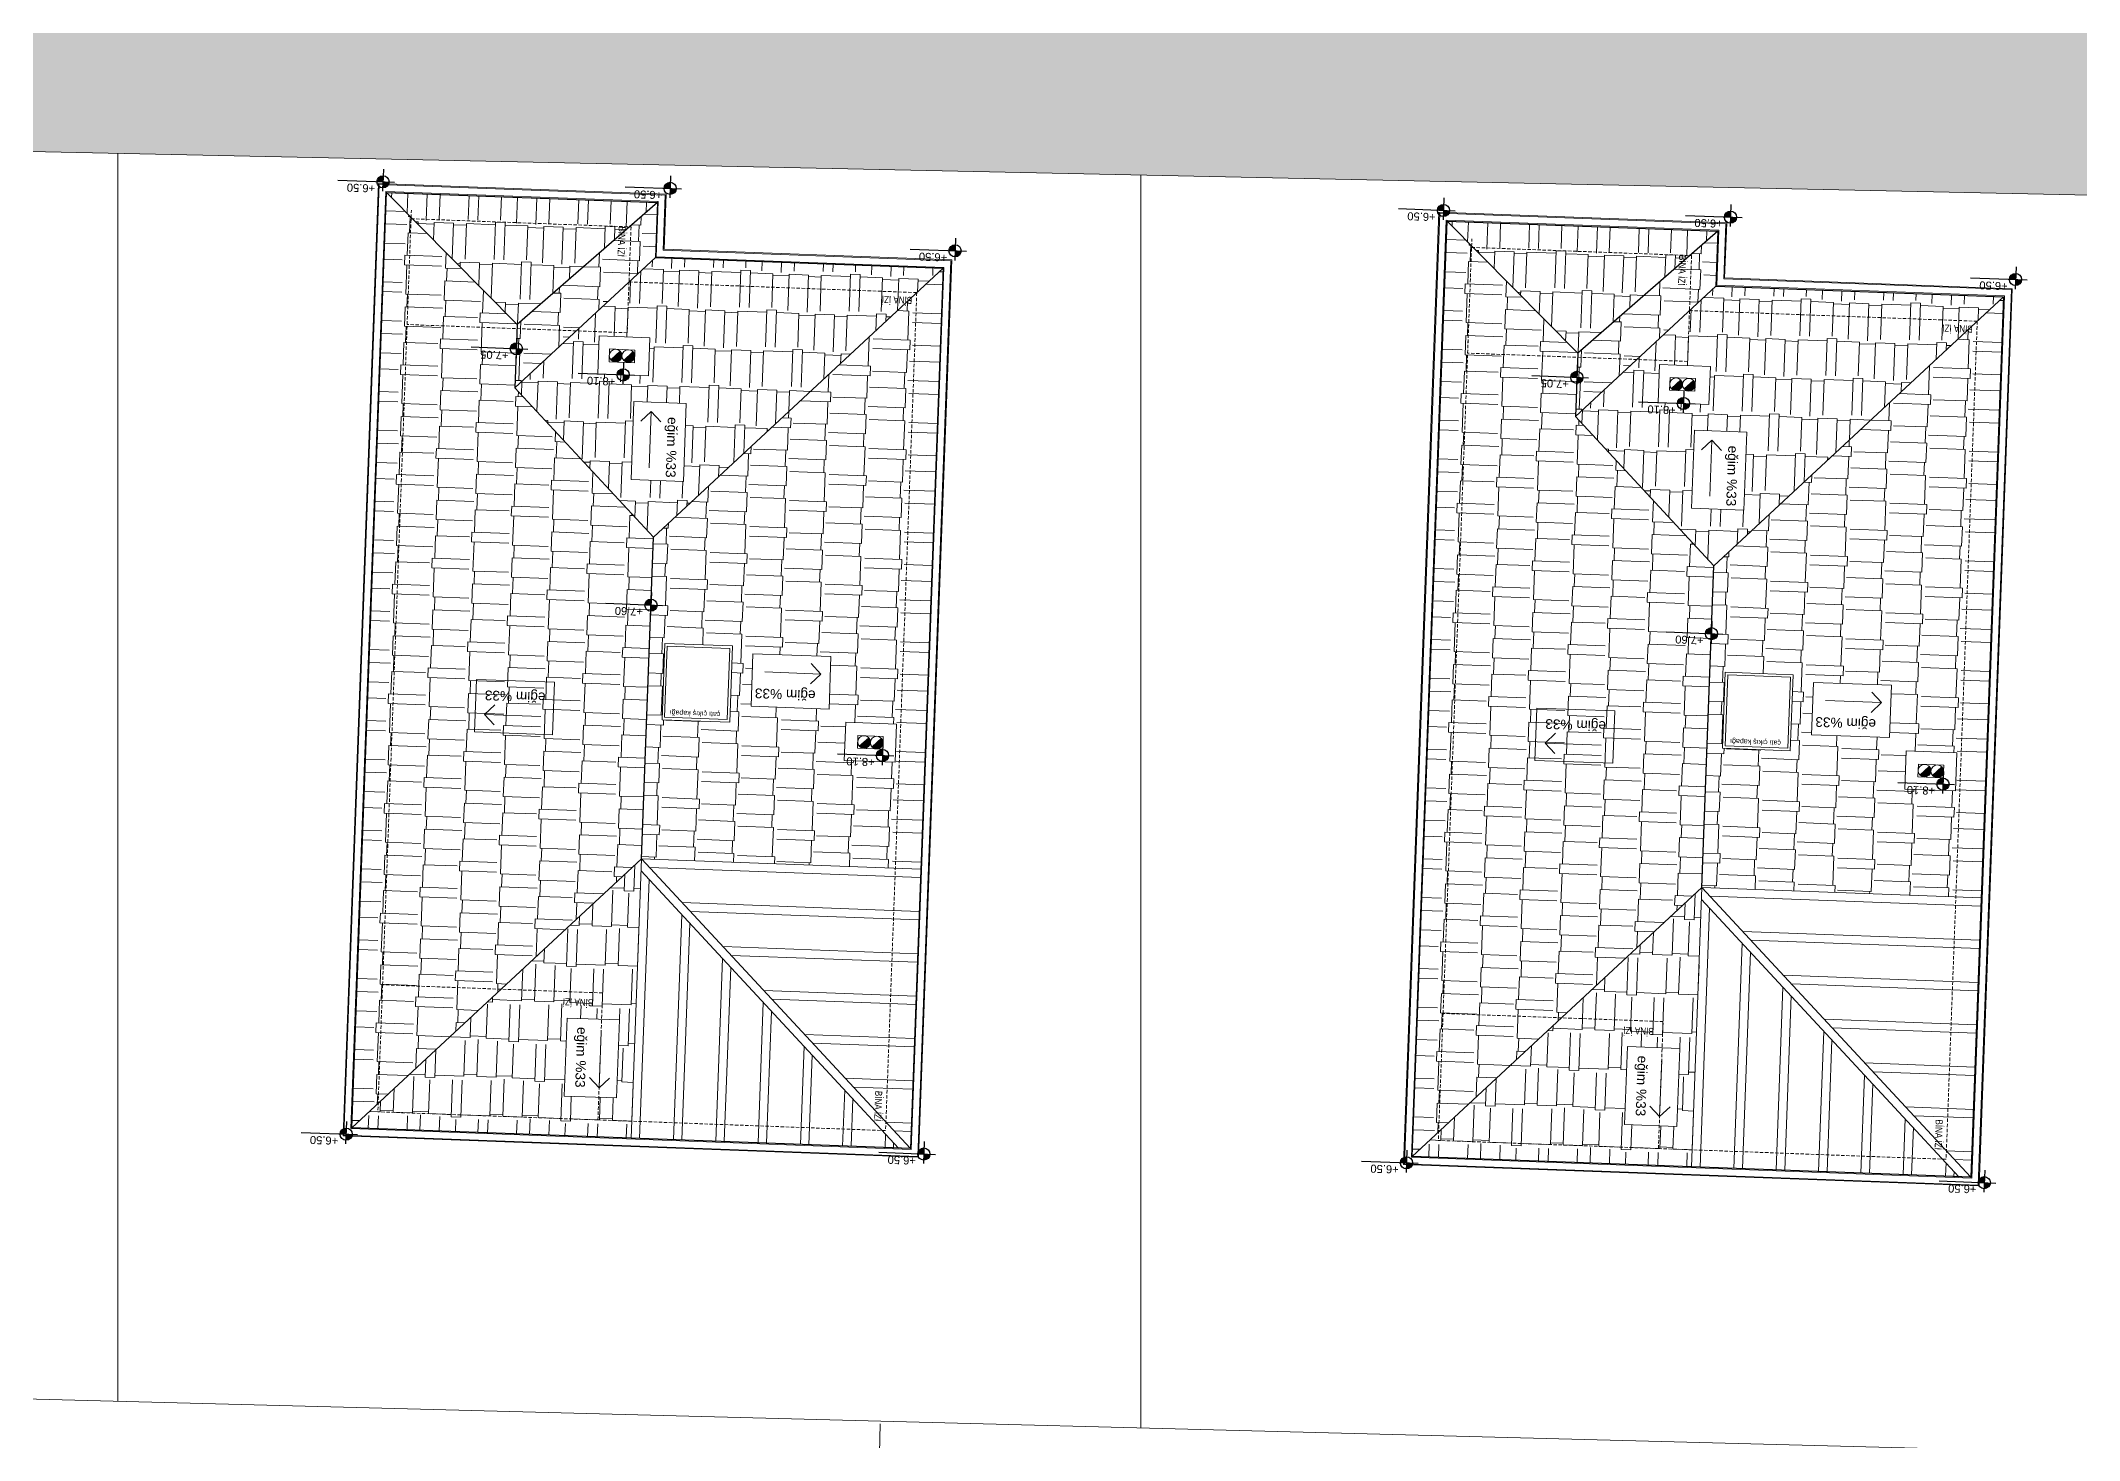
# Model space of a CAD drawing. Header units: centimetres. Extents: x 63871 to 181827, y -95930 to 42199.
# Drawn here: x 168486 to 170893, y -27656 to -26004 of the extents above; entities that cross this region are included whole.
import ezdxf
from ezdxf.enums import TextEntityAlignment as Align

# ---------------------------------------------------------------- set-up
doc = ezdxf.new("R2010")
doc.units = ezdxf.units.CM
doc.linetypes.add('11-021_500-SatisOfisi_220512$0${ Diamond }', pattern=[12, 4, -2, 2, 2, -2])
for name, color, linetype, lineweight in [('A-AREA-IDEN', 7, 'Continuous', 9), ('ARA SINIRLAR', 225, 'Continuous', 15), ('ARM_Pen_No__252', 8, 'Continuous', 18), ('Baca', 82, 'Continuous', 9), ('İz DÜŞÜMÜ', 7, '11-021_500-SatisOfisi_220512$0${ Diamond }', 18), ('OLUK', 222, 'Continuous', 15), ('TARAMA', 251, 'Continuous', 5), ('Çatı', 144, 'Continuous', 30)]:
    doc.layers.add(name, color=color, linetype=linetype, lineweight=lineweight)
doc.layers.add('KOT', color=171, linetype='Continuous')
doc.styles.add('Arial', font='Arial.ttf', dxfattribs={"height": 250})
doc.styles.add('Arial_1', font='Arial.ttf', dxfattribs={"height": 300})
doc.styles.add('MtXpl_Arial_Narrow_1', font='')
doc.styles.get('MtXpl_Arial_Narrow_1').set_extended_font_data('Arial Narrow')
pattern_1 = [(177.87319, (366918.786, 1750.26), (-98.784803, -42.082955), [22.86, -19.05, 26.67, -11.43, 34.29, -15.24]), (177.87319, (366895.87, 1749.207), (-98.784803, -42.082955), [19.05, -72.39, 15.24, -22.86]), (177.87319, (366850.36, 1755.663), (-98.784803, -42.082955), [11.43, -118.11]), (267.87319, (366918.786, 1750.262), (30.6659616, -46.8903553), [43.815, -139.065]), (267.87319, (366895.942, 1751.11), (30.6659616, -46.8903553), [42.8625, -140.0175]), (267.87319, (366876.905, 1751.817), (30.6659616, -46.8903553), [40.005, -142.875]), (267.87319, (366850.36, 1755.663), (30.6659616, -46.8903553), [43.815, -139.065]), (267.87319, (366838.937, 1756.087), (30.6659616, -46.8903553), [43.815, -139.065]), (267.87319, (366804.565, 1754.504), (30.6659616, -46.8903553), [41.91, -140.97])]
pattern_2 = [(87.87319, (366918.786, 1750.26), (-42.082955, 98.784803), [22.86, -19.05, 26.67, -11.43, 34.29, -15.24]), (87.87319, (366917.73, 1773.177), (-42.082955, 98.784803), [19.05, -72.39, 15.24, -22.86]), (87.87319, (366924.187, 1818.69), (-42.082955, 98.784803), [11.43, -118.11]), (177.87319, (366918.786, 1750.262), (-46.8903553, -30.6659616), [43.815, -139.065]), (177.87319, (366919.635, 1773.106), (-46.8903553, -30.6659616), [42.8625, -140.0175]), (177.87319, (366920.34, 1792.143), (-46.8903553, -30.6659616), [40.005, -142.875]), (177.87319, (366924.187, 1818.69), (-46.8903553, -30.6659616), [43.815, -139.065]), (177.87319, (366924.61, 1830.11), (-46.8903553, -30.6659616), [43.815, -139.065]), (177.87319, (366923.028, 1864.483), (-46.8903553, -30.6659616), [41.91, -140.97])]
pattern_3 = [(177.87319, (368171.09, 1716.44), (-98.784803, -42.082955), [22.86, -19.05, 26.67, -11.43, 34.29, -15.24]), (177.87319, (368148.176, 1715.384), (-98.784803, -42.082955), [19.05, -72.39, 15.24, -22.86]), (177.87319, (368102.664, 1721.84), (-98.784803, -42.082955), [11.43, -118.11]), (267.87319, (368171.09, 1716.44), (30.6659616, -46.8903553), [43.815, -139.065]), (267.87319, (368148.247, 1717.288), (30.6659616, -46.8903553), [42.8625, -140.0175]), (267.87319, (368129.21, 1717.995), (30.6659616, -46.8903553), [40.005, -142.875]), (267.87319, (368102.664, 1721.84), (30.6659616, -46.8903553), [43.815, -139.065]), (267.87319, (368091.242, 1722.264), (30.6659616, -46.8903553), [43.815, -139.065]), (267.87319, (368056.87, 1720.68), (30.6659616, -46.8903553), [41.91, -140.97])]
pattern_4 = [(87.87319, (368171.09, 1716.44), (-42.082955, 98.784803), [22.86, -19.05, 26.67, -11.43, 34.29, -15.24]), (87.87319, (368170.036, 1739.355), (-42.082955, 98.784803), [19.05, -72.39, 15.24, -22.86]), (87.87319, (368176.49, 1784.866), (-42.082955, 98.784803), [11.43, -118.11]), (177.87319, (368171.09, 1716.44), (-46.8903553, -30.6659616), [43.815, -139.065]), (177.87319, (368171.94, 1739.284), (-46.8903553, -30.6659616), [42.8625, -140.0175]), (177.87319, (368172.646, 1758.32), (-46.8903553, -30.6659616), [40.005, -142.875]), (177.87319, (368176.492, 1784.866), (-46.8903553, -30.6659616), [43.815, -139.065]), (177.87319, (368176.916, 1796.29), (-46.8903553, -30.6659616), [43.815, -139.065]), (177.87319, (368175.333, 1830.66), (-46.8903553, -30.6659616), [41.91, -140.97])]

# ---------------------------------------------------------------- blocks, each defined once
blk = doc.blocks.new('afadfa')
at = {"layer": 'Baca'}
h = blk.add_hatch(color=0, dxfattribs=at)
h.dxf.hatch_style = 1
h.paths.add_polyline_path([(525548.6, 4261233.8, 0.670516), (525535.8, 4261228.6, 0.199315), (525538, 4261223.2)])
h = blk.add_hatch(color=0, dxfattribs=at)
h.dxf.hatch_style = 1
h.paths.add_polyline_path([(525563.7, 4261233.8, 0.675614), (525550.8, 4261228.6, 0.202965), (525553, 4261223.2)])
for p, q in [((525538, 4261223.2), (525548.6, 4261233.8)), ((525553, 4261223.2), (525563.7, 4261233.8))]:
    blk.add_line(p, q, dxfattribs=at)
blk.add_lwpolyline([(525535.8, 4261236.1), (525565.8, 4261236), (525565.8, 4261221), (525535.8, 4261221.1)], close=True, dxfattribs=at)
for centre in [(525543.3, 4261228.6), (525558.3, 4261228.6)]:
    blk.add_circle(centre, 7.5, dxfattribs=at)

msp = doc.modelspace()

# ---------------------------------------------------------------- hatches: boundary and pattern name
at = {"layer": 'ARM_Pen_No__252'}
h = msp.add_hatch(dxfattribs=at)
h.set_pattern_fill('AR-HBONE', color=256, scale=0.51)
h.set_pattern_definition([(45, (0, -50000), (0, 73.27889), [155.448, -51.816]), (135, (36.64, -49963.36), (7e-15, 73.27889), [155.448, -51.816])])
h.paths.add_polyline_path([(175831.7, -22792.7), (175698, -25837), (170756.8, -25732.5), (171754.5, -22792.7)], flags=16)
h.paths.add_polyline_path([(172826.5, -19554.1), (175594.7, -11397.4), (175086.1, -11173.9), (170154.1, -25719.7), (167433.7, -25662.2), (167268.2, -26108.9), (178575.2, -26347.5), (178595, -25898.2), (176249, -25848.6), (176859.4, -11953.3), (176318.3, -11715.5), (176016.1, -19117.2), (175993.1, -19117.2), (175975.4, -19521.1)])
h.paths.add_polyline_path([(175975.4, -19521.1), (172826.5, -19554.1), (171829.1, -22492.9), (175844.9, -22492.9)])

# ---------------------------------------------------------------- linework, layer by layer
at = {"layer": 'ARA SINIRLAR', "color": 5}
for p, q in [((178575.2, -26347.9), (167268.2, -26108.9)), ((168576.6, -26136.5), (168576.6, -27609.8)), ((169784.6, -26162.1), (169784.6, -27641.1)), ((166730, -27561.8), (178508.4, -27867.6)), ((169476.8, -27636.4), (169446.3, -29077.5))]:
    msp.add_line(p, q, dxfattribs=at)

# ---------------------------------------------------------------- next in the draw order: wipeouts: each hides what was drawn before it
for points in [[(169561.6, -26262.3), (169522.3, -27321.6), (168842.8, -27296.4), (168884.5, -26172.1), (169224.3, -26184.8), (169221.9, -26249.7)], [(170813.9, -26296.2), (170774.6, -27355.4), (170095.1, -27330.2), (170136.8, -26206), (170476.6, -26218.6), (170474.2, -26283.5)]]:
    msp.add_wipeout(points).dxf.layer = 'OLUK'

# ---------------------------------------------------------------- next in the draw order: hatches: boundary and pattern name
at = {"layer": 'KOT'}
h = msp.add_hatch(color=256, dxfattribs=at)
h.dxf.hatch_style = 1
h.paths.add_polyline_path([(168882.7, -26169.7, 0.009987), (168882.7, -26170), (168889.8, -26170.3), (168890.1, -26162.8, 0.414214)])
h = msp.add_hatch(color=256, dxfattribs=at)
h.dxf.hatch_style = 1
h.paths.add_polyline_path([(168889.6, -26176.7, 0.402561), (168897, -26170.1), (168889.9, -26169.9)])
h = msp.add_hatch(color=256, dxfattribs=at)
h.dxf.hatch_style = 1
h.paths.add_polyline_path([(169221.7, -26177.6, 0.009987), (169221.7, -26177.9), (169228.9, -26178.1), (169229.2, -26170.7, 0.414214)])
h = msp.add_hatch(color=256, dxfattribs=at)
h.dxf.hatch_style = 1
h.paths.add_polyline_path([(169228.6, -26184.6, 0.402561), (169236, -26178), (169228.9, -26177.7)])
h = msp.add_hatch(color=256, dxfattribs=at)
h.dxf.hatch_style = 1
h.paths.add_polyline_path([(170135, -26203.5, 0.009987), (170135, -26203.8), (170142.2, -26204.1), (170142.4, -26196.6, 0.414214)])
h = msp.add_hatch(color=256, dxfattribs=at)
h.dxf.hatch_style = 1
h.paths.add_polyline_path([(170141.9, -26210.6, 0.402561), (170149.3, -26203.9), (170142.2, -26203.7)])
h = msp.add_hatch(color=256, dxfattribs=at)
h.dxf.hatch_style = 1
h.paths.add_polyline_path([(170474, -26211.4, 0.009987), (170474, -26211.7), (170481.2, -26212), (170481.5, -26204.5, 0.414214)])
h = msp.add_hatch(color=256, dxfattribs=at)
h.dxf.hatch_style = 1
h.paths.add_polyline_path([(170480.9, -26218.4, 0.402561), (170488.4, -26211.8), (170481.2, -26211.5)])
h = msp.add_hatch(color=256, dxfattribs=at)
h.dxf.hatch_style = 1
h.paths.add_polyline_path([(169558.3, -26251.3, 0.009987), (169558.3, -26251.5), (169565.4, -26251.8), (169565.7, -26244.4, 0.414214)])
h = msp.add_hatch(color=256, dxfattribs=at)
h.dxf.hatch_style = 1
h.paths.add_polyline_path([(169565.2, -26258.3, 0.402561), (169572.6, -26251.6), (169565.4, -26251.4)])
h = msp.add_hatch(color=256, dxfattribs=at)
h.dxf.hatch_style = 1
h.paths.add_polyline_path([(170810.6, -26285.1, 0.009987), (170810.6, -26285.4), (170817.7, -26285.6), (170818, -26278.2, 0.414214)])
h = msp.add_hatch(color=256, dxfattribs=at)
h.dxf.hatch_style = 1
h.paths.add_polyline_path([(170817.5, -26292.1, 0.402561), (170824.9, -26285.5), (170817.7, -26285.2)])
h = msp.add_hatch(color=256, dxfattribs=at)
h.dxf.hatch_style = 1
h.paths.add_polyline_path([(169040.2, -26366.8, 0.009987), (169040.2, -26367.1), (169047.4, -26367.3), (169047.6, -26359.9, 0.414214)])
h = msp.add_hatch(color=256, dxfattribs=at)
h.dxf.hatch_style = 1
h.paths.add_polyline_path([(169047.1, -26373.8, 0.402561), (169054.5, -26367.2), (169047.4, -26366.9)])
h = msp.add_hatch(color=256, dxfattribs=at)
h.dxf.hatch_style = 1
h.paths.add_polyline_path([(169166.2, -26397.7, 0.009987), (169166.2, -26398), (169173.4, -26398.3), (169173.7, -26390.8, 0.414214)])
h = msp.add_hatch(color=256, dxfattribs=at)
h.dxf.hatch_style = 1
h.paths.add_polyline_path([(169173.1, -26404.8, 0.402561), (169180.5, -26398.1), (169173.4, -26397.9)])
h = msp.add_hatch(color=256, dxfattribs=at)
h.dxf.hatch_style = 1
h.paths.add_polyline_path([(170292.5, -26400.6, 0.009987), (170292.5, -26400.9), (170299.7, -26401.2), (170300, -26393.7, 0.414214)])
h = msp.add_hatch(color=256, dxfattribs=at)
h.dxf.hatch_style = 1
h.paths.add_polyline_path([(170299.4, -26407.6, 0.402561), (170306.8, -26401), (170299.7, -26400.7)])
h = msp.add_hatch(color=256, dxfattribs=at)
h.dxf.hatch_style = 1
h.paths.add_polyline_path([(170418.5, -26431.6, 0.009987), (170418.5, -26431.9), (170425.7, -26432.1), (170426, -26424.7, 0.414214)])
h = msp.add_hatch(color=256, dxfattribs=at)
h.dxf.hatch_style = 1
h.paths.add_polyline_path([(170425.4, -26438.6, 0.402561), (170432.9, -26432), (170425.7, -26431.7)])
h = msp.add_hatch(color=256, dxfattribs=at)
h.dxf.hatch_style = 1
h.paths.add_polyline_path([(169199.1, -26669.4, 0.009987), (169199.1, -26669.7), (169206.2, -26670), (169206.5, -26662.5, 0.414214)])
h = msp.add_hatch(color=256, dxfattribs=at)
h.dxf.hatch_style = 1
h.paths.add_polyline_path([(169206, -26676.5, 0.402561), (169213.4, -26669.8), (169206.3, -26669.6)])
h = msp.add_hatch(color=256, dxfattribs=at)
h.dxf.hatch_style = 1
h.paths.add_polyline_path([(170451.4, -26703.3, 0.009987), (170451.4, -26703.6), (170458.6, -26703.8), (170458.8, -26696.4, 0.414214)])
h = msp.add_hatch(color=256, dxfattribs=at)
h.dxf.hatch_style = 1
h.paths.add_polyline_path([(170458.3, -26710.3, 0.402561), (170465.7, -26703.7), (170458.6, -26703.4)])
h = msp.add_hatch(color=256, dxfattribs=at)
h.dxf.hatch_style = 1
h.paths.add_polyline_path([(169472.5, -26847, 0.009987), (169472.5, -26847.3), (169479.7, -26847.6), (169480, -26840.1, 0.414214)])
h = msp.add_hatch(color=256, dxfattribs=at)
h.dxf.hatch_style = 1
h.paths.add_polyline_path([(169479.4, -26854, 0.402561), (169486.9, -26847.4), (169479.7, -26847.1)])
h = msp.add_hatch(color=256, dxfattribs=at)
h.dxf.hatch_style = 1
h.paths.add_polyline_path([(170724.8, -26880.8, 0.009987), (170724.8, -26881.1), (170732, -26881.4), (170732.3, -26873.9, 0.414214)])
h = msp.add_hatch(color=256, dxfattribs=at)
h.dxf.hatch_style = 1
h.paths.add_polyline_path([(170731.8, -26887.8, 0.402561), (170739.2, -26881.2), (170732, -26881)])
h = msp.add_hatch(color=256, dxfattribs=at)
h.dxf.hatch_style = 1
h.paths.add_polyline_path([(168839.1, -27294.1, 0.009987), (168839.1, -27294.3), (168846.2, -27294.6), (168846.5, -27287.2, 0.414214)])
h = msp.add_hatch(color=256, dxfattribs=at)
h.dxf.hatch_style = 1
h.paths.add_polyline_path([(168846, -27301.1, 0.402561), (168853.4, -27294.5), (168846.3, -27294.2)])
h = msp.add_hatch(color=256, dxfattribs=at)
h.dxf.hatch_style = 1
h.paths.add_polyline_path([(169521.4, -27317.5, 0.009987), (169521.4, -27317.8), (169528.5, -27318.1), (169528.8, -27310.6, 0.414214)])
h = msp.add_hatch(color=256, dxfattribs=at)
h.dxf.hatch_style = 1
h.paths.add_polyline_path([(169528.3, -27324.5, 0.402561), (169535.7, -27317.9), (169528.5, -27317.6)])
h = msp.add_hatch(color=256, dxfattribs=at)
h.dxf.hatch_style = 1
h.paths.add_polyline_path([(170091.4, -27327.9, 0.009987), (170091.4, -27328.2), (170098.6, -27328.4), (170098.8, -27321, 0.414214)])
h = msp.add_hatch(color=256, dxfattribs=at)
h.dxf.hatch_style = 1
h.paths.add_polyline_path([(170098.3, -27334.9, 0.402561), (170105.7, -27328.3), (170098.6, -27328)])
h = msp.add_hatch(color=256, dxfattribs=at)
h.dxf.hatch_style = 1
h.paths.add_polyline_path([(170773.7, -27351.3, 0.009987), (170773.7, -27351.6), (170780.8, -27351.9), (170781.1, -27344.4, 0.414214)])
h = msp.add_hatch(color=256, dxfattribs=at)
h.dxf.hatch_style = 1
h.paths.add_polyline_path([(170780.6, -27358.3, 0.402561), (170788, -27351.7), (170780.8, -27351.5)])
at = {"layer": 'Çatı', "lineweight": 15}
h = msp.add_hatch(dxfattribs=at)
h.set_pattern_fill('AR-RSHKE', color=251, scale=0.15, angle=267.8732)
h.set_pattern_definition([(267.87319, (366918.786, 1750.26), (42.082955, -98.784803), [22.86, -19.05, 26.67, -11.43, 34.29, -15.24]), (267.87319, (366919.84, 1727.347), (42.082955, -98.784803), [19.05, -72.39, 15.24, -22.86]), (267.87319, (366913.386, 1681.835), (42.082955, -98.784803), [11.43, -118.11]), (357.87319, (366918.786, 1750.262), (46.8903553, 30.6659616), [43.815, -139.065]), (357.87319, (366917.938, 1727.418), (46.8903553, 30.6659616), [42.8625, -140.0175]), (357.87319, (366917.23, 1708.38), (46.8903553, 30.6659616), [40.005, -142.875]), (357.87319, (366913.386, 1681.835), (46.8903553, 30.6659616), [43.815, -139.065]), (357.87319, (366912.96, 1670.413), (46.8903553, 30.6659616), [43.815, -139.065]), (357.87319, (366914.544, 1636.04), (46.8903553, 30.6659616), [41.91, -140.97])])
h.paths.add_polyline_path([(169209.2, -26589.5), (169045.7, -26413.3), (169045.7, -26413.3), (169048.4, -26338.3), (168894.1, -26182.5), (168853.1, -27286.7), (169195.1, -26969.2)])
h = msp.add_hatch(dxfattribs=at)
h.set_pattern_fill('AR-RSHKE', color=251, scale=0.15, angle=177.8732)
h.set_pattern_definition(pattern_1)
h.paths.add_polyline_path([(169213.9, -26194.4), (168894.1, -26182.5), (169048.4, -26338.3)])
h.paths.add_polyline_path([(169165.7, -26219.8), (169164.1, -26260.9), (169179.4, -26261.4), (169180.9, -26220.4)], flags=24)
h = msp.add_hatch(dxfattribs=at)
h.set_pattern_fill('AR-RSHKE', color=251, scale=0.15, angle=447.8732)
h.set_pattern_definition(pattern_2)
h.paths.add_polyline_path([(169048.4, -26338.3), (169045.7, -26413.3), (169211.5, -26259.3), (169213.9, -26194.4)])
h.paths.add_polyline_path([(169165.7, -26219.8), (169164.1, -26260.9), (169179.4, -26261.4), (169180.9, -26220.4)], flags=25)
h = msp.add_hatch(dxfattribs=at)
h.set_pattern_fill('AR-RSHKE', color=251, scale=0.15, angle=267.8732)
h.set_pattern_definition([(267.87319, (368171.09, 1716.44), (42.082955, -98.784803), [22.86, -19.05, 26.67, -11.43, 34.29, -15.24]), (267.87319, (368172.146, 1693.525), (42.082955, -98.784803), [19.05, -72.39, 15.24, -22.86]), (267.87319, (368165.69, 1648.013), (42.082955, -98.784803), [11.43, -118.11]), (357.87319, (368171.09, 1716.44), (46.8903553, 30.6659616), [43.815, -139.065]), (357.87319, (368170.243, 1693.595), (46.8903553, 30.6659616), [42.8625, -140.0175]), (357.87319, (368169.536, 1674.56), (46.8903553, 30.6659616), [40.005, -142.875]), (357.87319, (368165.69, 1648.013), (46.8903553, 30.6659616), [43.815, -139.065]), (357.87319, (368165.266, 1636.59), (46.8903553, 30.6659616), [43.815, -139.065]), (357.87319, (368166.85, 1602.218), (46.8903553, 30.6659616), [41.91, -140.97])])
h.paths.add_polyline_path([(170461.5, -26623.3), (170298, -26447.1), (170298, -26447.1), (170300.8, -26372.2), (170146.4, -26216.3), (170105.4, -27320.6), (170447.4, -27003)])
h = msp.add_hatch(dxfattribs=at)
h.set_pattern_fill('AR-RSHKE', color=251, scale=0.15, angle=177.8732)
h.set_pattern_definition(pattern_3)
h.paths.add_polyline_path([(170466.2, -26228.2), (170146.4, -26216.3), (170300.8, -26372.2)])
h.paths.add_polyline_path([(170418, -26253.6), (170416.5, -26294.7), (170431.7, -26295.3), (170433.2, -26254.2)], flags=24)
h = msp.add_hatch(dxfattribs=at)
h.set_pattern_fill('AR-RSHKE', color=251, scale=0.15, angle=447.8732)
h.set_pattern_definition(pattern_4)
h.paths.add_polyline_path([(170300.8, -26372.2), (170298, -26447.1), (170463.8, -26293.2), (170466.2, -26228.2)])
h.paths.add_polyline_path([(170418, -26253.6), (170416.5, -26294.7), (170431.7, -26295.3), (170433.2, -26254.2)], flags=25)
h = msp.add_hatch(dxfattribs=at)
h.set_pattern_fill('AR-RSHKE', color=251, scale=0.15, angle=177.8732)
h.set_pattern_definition(pattern_1)
h.paths.add_polyline_path([(169045.7, -26413.3), (169209.2, -26589.5), (169551.3, -26272), (169211.5, -26259.3)])
h.paths.add_polyline_path([(169143.4, -26396.9), (169145.1, -26351.9), (169205, -26354.2), (169203.4, -26399.1)], flags=16)
h.paths.add_polyline_path([(169156.9, -26382.4), (169157.4, -26367.3), (169187.4, -26368.5), (169186.9, -26383.6)], flags=0)
h.paths.add_polyline_path([(169157.2, -26374.9, -1), (169172.2, -26375.5, -1), (169187.1, -26376, -1), (169172.2, -26375.5, -1)], flags=0)
h.paths.add_polyline_path([(169186.2, -26429.3), (169248, -26431.6), (169244.6, -26523.7), (169182.8, -26521.4)], flags=16)
h.paths.add_polyline_path([(169220.1, -26444.4), (169217.3, -26521.7), (169241, -26522.6), (169243.8, -26445.3)], flags=8)
h.paths.add_polyline_path([(169517.7, -26303.5), (169476.6, -26301.9), (169476.1, -26317.2), (169517.1, -26318.7)], flags=25)
h = msp.add_hatch(dxfattribs=at)
h.set_pattern_fill('AR-RSHKE', color=251, scale=0.15, angle=447.8732)
h.set_pattern_definition(pattern_2)
h.paths.add_polyline_path([(169195.1, -26969.2), (169524.9, -26981.5), (169551.3, -26272), (169209.2, -26589.5)])
h.paths.add_polyline_path([(169418.9, -26730.6), (169416.6, -26792.4), (169324.6, -26788.9), (169326.8, -26727.2)], flags=16)
h.paths.add_polyline_path([(169302.7, -26718), (169299.3, -26808), (169219.4, -26805), (169222.7, -26715.1)], flags=16)
h.paths.add_polyline_path([(169299.6, -26720.9), (169296.4, -26804.9), (169222.5, -26802.1), (169225.6, -26718.2)], flags=0)
h.paths.add_polyline_path([(169436.3, -26808.1), (169496.2, -26810.4), (169494.6, -26855.3), (169434.6, -26853.1)], flags=16)
h.paths.add_polyline_path([(169450.7, -26823.6), (169480.7, -26824.8), (169480.1, -26839.8), (169450.2, -26838.6)], flags=0)
h.paths.add_polyline_path([(169465.4, -26831.7, -1), (169480.4, -26832.3, -1), (169465.4, -26831.7, -1), (169450.4, -26831.2, -1)], flags=0)
h.paths.add_polyline_path([(169403.8, -26764.5), (169326.6, -26761.6), (169325.7, -26785.4), (169403, -26788.2)], flags=8)
h.paths.add_polyline_path([(169290.5, -26792.5), (169226.6, -26790.1), (169226.2, -26801.7), (169290.1, -26804.1)], flags=8)
h = msp.add_hatch(dxfattribs=at)
h.set_pattern_fill('AR-RSHKE', color=251, scale=0.15, angle=177.8732)
h.set_pattern_definition(pattern_3)
h.paths.add_polyline_path([(170298, -26447.1), (170461.5, -26623.3), (170803.6, -26305.8), (170463.8, -26293.2)])
h.paths.add_polyline_path([(170395.7, -26430.7), (170397.4, -26385.8), (170457.3, -26388), (170455.7, -26432.9)], flags=16)
h.paths.add_polyline_path([(170409.2, -26416.2), (170409.8, -26401.2), (170439.7, -26402.3), (170439.2, -26417.4)], flags=0)
h.paths.add_polyline_path([(170409.5, -26408.7, -1), (170424.5, -26409.3, -1), (170439.5, -26409.8, -1), (170424.5, -26409.3, -1)], flags=0)
h.paths.add_polyline_path([(170438.5, -26463.2), (170500.3, -26465.5), (170496.9, -26557.5), (170435.1, -26555.3)], flags=16)
h.paths.add_polyline_path([(170472.4, -26478.3), (170469.6, -26555.5), (170493.3, -26556.4), (170496.2, -26479.1)], flags=8)
h.paths.add_polyline_path([(170770, -26337.3), (170728.9, -26335.8), (170728.4, -26351), (170769.4, -26352.5)], flags=25)
h = msp.add_hatch(dxfattribs=at)
h.set_pattern_fill('AR-RSHKE', color=251, scale=0.15, angle=447.8732)
h.set_pattern_definition(pattern_4)
h.paths.add_polyline_path([(170447.4, -27003), (170777.2, -27015.3), (170803.6, -26305.8), (170461.5, -26623.3)])
h.paths.add_polyline_path([(170671.2, -26764.4), (170668.9, -26826.2), (170576.9, -26822.8), (170579.2, -26761)], flags=16)
h.paths.add_polyline_path([(170555, -26751.9), (170551.6, -26841.8), (170471.7, -26838.8), (170475, -26748.9)], flags=16)
h.paths.add_polyline_path([(170551.9, -26754.7), (170548.7, -26838.7), (170474.8, -26835.9), (170477.9, -26752)], flags=0)
h.paths.add_polyline_path([(170688.6, -26841.9), (170748.5, -26844.2), (170746.9, -26889.1), (170686.9, -26886.9)], flags=16)
h.paths.add_polyline_path([(170703, -26857.4), (170733, -26858.6), (170732.4, -26873.6), (170702.5, -26872.5)], flags=0)
h.paths.add_polyline_path([(170717.7, -26865.5, -1), (170732.7, -26866.1, -1), (170717.7, -26865.5, -1), (170702.7, -26865, -1)], flags=0)
h.paths.add_polyline_path([(170656.1, -26798.3), (170578.9, -26795.5), (170578, -26819.2), (170655.3, -26822.1)], flags=8)
h.paths.add_polyline_path([(170542.8, -26826.3), (170478.9, -26824), (170478.5, -26835.5), (170542.4, -26837.9)], flags=8)
h = msp.add_hatch(dxfattribs=at)
h.set_pattern_fill('AR-RSHKE', color=251, scale=0.15, angle=357.8732)
h.set_pattern_definition([(357.87319, (366918.786, 1750.26), (98.784803, 42.082955), [22.86, -19.05, 26.67, -11.43, 34.29, -15.24]), (357.87319, (366941.7, 1751.317), (98.784803, 42.082955), [19.05, -72.39, 15.24, -22.86]), (357.87319, (366987.213, 1744.86), (98.784803, 42.082955), [11.43, -118.11]), (87.87319, (366918.786, 1750.262), (-30.6659616, 46.8903553), [43.815, -139.065]), (87.87319, (366941.63, 1749.414), (-30.6659616, 46.8903553), [42.8625, -140.0175]), (87.87319, (366960.667, 1748.707), (-30.6659616, 46.8903553), [40.005, -142.875]), (87.87319, (366987.213, 1744.86), (-30.6659616, 46.8903553), [43.815, -139.065]), (87.87319, (366998.635, 1744.437), (-30.6659616, 46.8903553), [43.815, -139.065]), (87.87319, (367033.007, 1746.02), (-30.6659616, 46.8903553), [41.91, -140.97])])
h.paths.add_polyline_path([(169195.1, -26969.2), (168853.1, -27286.7), (169182.9, -27299)])
h.paths.add_polyline_path([(169169, -27159.5), (169165.6, -27251.6), (169103.8, -27249.3), (169107.3, -27157.2)], flags=16)
h.paths.add_polyline_path([(169113.3, -27164.6), (169110.4, -27241.9), (169134.1, -27242.7), (169137, -27165.5)], flags=8)
h.paths.add_polyline_path([(169140.9, -27132.6), (169099.8, -27131.1), (169099.3, -27146.3), (169140.3, -27147.8)], flags=24)
h = msp.add_hatch(dxfattribs=at)
h.set_pattern_fill('AR-RSHKE', color=251, scale=0.15, angle=357.8732)
h.set_pattern_definition([(357.87319, (368171.09, 1716.44), (98.784803, 42.082955), [22.86, -19.05, 26.67, -11.43, 34.29, -15.24]), (357.87319, (368194.006, 1717.495), (98.784803, 42.082955), [19.05, -72.39, 15.24, -22.86]), (357.87319, (368239.52, 1711.04), (98.784803, 42.082955), [11.43, -118.11]), (87.87319, (368171.09, 1716.44), (-30.6659616, 46.8903553), [43.815, -139.065]), (87.87319, (368193.935, 1715.59), (-30.6659616, 46.8903553), [42.8625, -140.0175]), (87.87319, (368212.972, 1714.884), (-30.6659616, 46.8903553), [40.005, -142.875]), (87.87319, (368239.518, 1711.04), (-30.6659616, 46.8903553), [43.815, -139.065]), (87.87319, (368250.94, 1710.615), (-30.6659616, 46.8903553), [43.815, -139.065]), (87.87319, (368285.312, 1712.198), (-30.6659616, 46.8903553), [41.91, -140.97])])
h.paths.add_polyline_path([(170447.4, -27003), (170105.4, -27320.6), (170435.2, -27332.8)])
h.paths.add_polyline_path([(170421.3, -27193.3), (170417.9, -27285.4), (170356.1, -27283.1), (170359.6, -27191)], flags=16)
h.paths.add_polyline_path([(170365.6, -27198.4), (170362.7, -27275.7), (170386.4, -27276.6), (170389.3, -27199.3)], flags=8)
h.paths.add_polyline_path([(170393.2, -27166.4), (170352.1, -27164.9), (170351.6, -27180.1), (170392.6, -27181.7)], flags=24)

# ---------------------------------------------------------------- next in the draw order: linework, layer by layer
at = {"layer": 'A-AREA-IDEN'}
for p, q in [((169206.7, -26441.2), (169194.4, -26452.6)), ((169204.3, -26507.5), (169206.7, -26441.2)), ((169206.7, -26441.2), (169218.1, -26453.5)), ((170459, -26475), (170446.7, -26486.5)), ((170456.6, -26541.3), (170459, -26475)), ((170459, -26475), (170470.4, -26487.4)), ((169407.1, -26751.1), (169395.6, -26738.8)), ((169340.8, -26748.6), (169407.1, -26751.1)), ((169407.1, -26751.1), (169394.7, -26762.5)), ((169009.8, -26798.8), (169022.1, -26787.3)), ((170593.1, -26782.5), (170659.4, -26784.9)), ((170659.4, -26784.9), (170647.1, -26796.4)), ((170659.4, -26784.9), (170647.9, -26772.6)), ((169076.1, -26801.2), (169009.8, -26798.8)), ((169009.8, -26798.8), (169021.2, -26811.1)), ((170262.1, -26832.6), (170274.4, -26821.1)), ((170328.4, -26835), (170262.1, -26832.6)), ((170262.1, -26832.6), (170273.5, -26844.9)), ((169147.6, -27173.4), (169145.1, -27239.7)), ((170399.9, -27207.3), (170397.4, -27273.5)), ((169145.1, -27239.7), (169133.7, -27227.4)), ((169145.1, -27239.7), (169157.4, -27228.2)), ((170397.4, -27273.5), (170386, -27261.2)), ((170397.4, -27273.5), (170409.7, -27262.1))]:
    msp.add_line(p, q, dxfattribs=at)
for points in [[(169182.8, -26521.4), (169186.2, -26429.3), (169248, -26431.6), (169244.6, -26523.7)], [(170435.1, -26555.3), (170438.5, -26463.2), (170500.3, -26465.5), (170496.9, -26557.5)], [(169299.3, -26808), (169219.4, -26805), (169222.7, -26715.1), (169302.7, -26718)], [(169296.4, -26804.9), (169222.5, -26802.1), (169225.6, -26718.2), (169299.6, -26720.9)], [(169326.8, -26727.2), (169418.9, -26730.6), (169416.6, -26792.4), (169324.6, -26788.9)], [(169090, -26822.7), (168997.9, -26819.2), (169000.2, -26757.5), (169092.3, -26760.9)], [(170551.6, -26841.8), (170471.7, -26838.8), (170475, -26748.9), (170555, -26751.9)], [(170548.7, -26838.7), (170474.8, -26835.9), (170477.9, -26752), (170551.9, -26754.7)], [(170579.2, -26761), (170671.2, -26764.4), (170668.9, -26826.2), (170576.9, -26822.8)], [(170342.3, -26856.5), (170250.2, -26853.1), (170252.5, -26791.3), (170344.6, -26794.7)], [(169169, -27159.5), (169165.6, -27251.6), (169103.8, -27249.3), (169107.3, -27157.2)], [(170421.3, -27193.3), (170417.9, -27285.4), (170356.1, -27283.1), (170359.6, -27191)]]:
    msp.add_lwpolyline(points, close=True, dxfattribs=at)
at = {"layer": 'Baca'}
for points in [[(169205, -26354.2), (169145.1, -26351.9), (169143.4, -26396.9), (169203.4, -26399.1)], [(170457.3, -26388), (170397.4, -26385.8), (170395.7, -26430.7), (170455.7, -26432.9)], [(169496.2, -26810.4), (169436.3, -26808.1), (169434.6, -26853.1), (169494.6, -26855.3)], [(170748.5, -26844.2), (170688.6, -26841.9), (170686.9, -26886.9), (170746.9, -26889.1)]]:
    msp.add_lwpolyline(points, close=True, dxfattribs=at)
at = {"layer": 'İz DÜŞÜMÜ'}
for p, q in [((168889.4, -27118), (168883.8, -27267.9)), ((170141.7, -27151.8), (170136.1, -27301.7)), ((169143.7, -27277.5), (168883.8, -27267.9)), ((170396, -27311.3), (170136.1, -27301.7))]:
    msp.add_line(p, q, dxfattribs=at)
for points in [[(169180.4, -26288.2), (169178.2, -26348.2), (168918.4, -26338.5), (168923, -26213.6), (169182.8, -26223.3), (169180.4, -26288.2), (169520.2, -26300.8), (169483.4, -27290.1), (169143.7, -27277.5), (169149.2, -27127.6), (168889.4, -27118), (168923.4, -26203.6)], [(170432.7, -26322), (170430.5, -26382), (170170.7, -26372.3), (170175.3, -26247.4), (170435.1, -26257.1), (170432.7, -26322), (170772.5, -26334.6), (170735.7, -27324), (170396, -27311.3), (170401.5, -27161.4), (170141.7, -27151.8), (170175.7, -26237.4)]]:
    msp.add_lwpolyline(points, dxfattribs=at)
at = {"layer": 'KOT'}
for p, q in [((168890.4, -26155.2), (168889.4, -26181.2)), ((169229.4, -26163.1), (169228.5, -26189.1)), ((168903.5, -26170.8), (168836.7, -26168.3)), ((169242.5, -26178.6), (169175.7, -26176.2)), ((170142.7, -26189), (170141.7, -26215.1)), ((170155.8, -26204.6), (170089, -26202.1)), ((170494.8, -26212.5), (170428, -26210)), ((170481.7, -26196.9), (170480.8, -26222.9)), ((169566, -26236.7), (169565, -26262.8)), ((169579, -26252.3), (169512.3, -26249.8)), ((170831.4, -26286.1), (170764.6, -26283.7)), ((170818.3, -26270.5), (170817.3, -26296.6)), ((169047.9, -26352.3), (169047, -26378.3)), ((169061, -26367.8), (168994.2, -26365.4)), ((169187, -26398.8), (169120.2, -26396.3)), ((169173.9, -26383.2), (169173, -26409.3)), ((170313.3, -26401.7), (170246.5, -26399.2)), ((170300.2, -26386.1), (170299.3, -26412.1)), ((170439.3, -26432.6), (170372.5, -26430.1)), ((170426.2, -26417), (170425.3, -26443.1)), ((169219.9, -26670.5), (169153.1, -26668)), ((169206.8, -26654.9), (169205.8, -26681)), ((170459.1, -26688.7), (170458.1, -26714.8)), ((170472.2, -26704.3), (170405.4, -26701.8)), ((169480.2, -26832.5), (169479.3, -26858.5)), ((169493.3, -26848.1), (169426.5, -26845.6)), ((170745.6, -26881.9), (170678.9, -26879.4)), ((170732.6, -26866.3), (170731.6, -26892.3)), ((168859.9, -27295.1), (168793.1, -27292.6)), ((168846.8, -27279.5), (168845.8, -27305.6)), ((169542.2, -27318.6), (169475.4, -27316.1)), ((169529.1, -27303), (169528.1, -27329)), ((170099.1, -27313.3), (170098.1, -27339.4)), ((170112.2, -27328.9), (170045.4, -27326.5)), ((170781.4, -27336.8), (170780.4, -27362.9)), ((170794.5, -27352.4), (170727.7, -27349.9))]:
    msp.add_line(p, q, dxfattribs=at)
for centre in [(168889.9, -26170), (169228.9, -26177.8), (170142.2, -26203.8), (170481.2, -26211.7), (169565.4, -26251.5), (170817.7, -26285.3), (169047.4, -26367.1), (169173.4, -26398), (170299.7, -26400.9), (170425.7, -26431.8), (169206.3, -26669.7), (170458.6, -26703.5), (169479.7, -26847.3), (170732, -26881.1), (168846.3, -27294.3), (169528.5, -27317.8), (170098.6, -27328.1), (170780.8, -27351.6)]:
    msp.add_circle(centre, 7.17, dxfattribs=at)
at = {"layer": 'OLUK'}
for points in [[(169224.3, -26184.8), (169221.9, -26249.7), (169561.6, -26262.3), (169522.3, -27321.6), (168842.8, -27296.4), (168884.5, -26172.1)], [(169223.2, -26185.7), (169220.8, -26250.7), (169560.6, -26263.3), (169521.3, -27320.6), (168843.8, -27295.4), (168885.5, -26173.2)], [(169214.9, -26193.4), (169212.5, -26258.4), (169552.3, -26271), (169513.6, -27312.3), (168852.1, -27287.7), (168893.2, -26181.5)], [(170476.6, -26218.6), (170474.2, -26283.5), (170813.9, -26296.2), (170774.6, -27355.4), (170095.1, -27330.2), (170136.8, -26206)], [(170475.5, -26219.5), (170473.1, -26284.5), (170812.9, -26297.1), (170773.6, -27354.4), (170096.1, -27329.2), (170137.8, -26207)], [(170467.2, -26227.2), (170464.8, -26292.2), (170804.6, -26304.8), (170765.9, -27346.1), (170104.4, -27321.5), (170145.5, -26215.3)]]:
    msp.add_lwpolyline(points, close=True, dxfattribs=at)
at = {"layer": 'TARAMA'}
for p, q in [((169195.1, -26969.2), (169182.9, -27299)), ((169498.5, -27310.7), (169194.6, -26983.4)), ((169195.1, -26969.2), (169512.7, -27311.2)), ((169195.1, -26969.2), (169524.9, -26981.5)), ((169204.8, -26979.6), (169524.5, -26991.5)), ((169204.2, -26993.7), (169192.9, -27299.4)), ((170447.4, -27003), (170435.2, -27332.8)), ((170447.4, -27003), (170765, -27345.1)), ((170447.4, -27003), (170777.2, -27015.3)), ((169243.2, -27021), (169523.1, -27031.4)), ((169252.9, -27031.4), (169522.7, -27041.4)), ((170456.5, -27027.5), (170445.2, -27333.2)), ((170750.8, -27344.5), (170446.9, -27017.2)), ((170457.1, -27013.4), (170776.8, -27025.3)), ((169242.7, -27035.2), (169232.9, -27300.8)), ((169252.3, -27045.5), (169242.8, -27301.2)), ((170495.6, -27054.9), (170775.4, -27065.3)), ((169291.4, -27072.9), (169521.2, -27081.4)), ((170495, -27069), (170485.2, -27334.7)), ((170504.6, -27079.4), (170495.2, -27335)), ((170505.2, -27065.2), (170775, -27075.2)), ((169290.8, -27087), (169282.8, -27302.7)), ((169300.5, -27097.4), (169292.8, -27303.1)), ((169301, -27083.2), (169520.8, -27091.4)), ((169339.5, -27124.7), (169519.3, -27131.4)), ((170543.1, -27120.8), (170535.1, -27336.5)), ((170543.7, -27106.7), (170773.5, -27115.2)), ((170553.3, -27117), (170773.1, -27125.2)), ((169338.9, -27138.8), (169332.8, -27304.6)), ((169348.6, -27149.2), (169342.8, -27304.9)), ((169349.1, -27135), (169519, -27141.4)), ((170552.8, -27131.2), (170545.1, -27336.9)), ((169387.6, -27176.5), (169517.5, -27181.3)), ((170591.2, -27172.6), (170585.1, -27338.4)), ((170591.8, -27158.5), (170771.6, -27165.2)), ((170601.4, -27168.9), (170771.3, -27175.2)), ((169387.1, -27190.6), (169382.8, -27306.4)), ((169397.2, -27186.9), (169517.1, -27191.3)), ((170600.9, -27183), (170595.1, -27338.8)), ((169396.7, -27201), (169392.7, -27306.8)), ((170639.4, -27224.5), (170635.1, -27340.2)), ((170639.9, -27210.3), (170769.8, -27215.2)), ((170649.5, -27220.7), (170769.4, -27225.1)), ((169435.2, -27242.5), (169432.7, -27308.3)), ((169435.7, -27228.3), (169515.6, -27231.3)), ((169445.3, -27238.7), (169515.3, -27241.3)), ((170649, -27234.8), (170645.1, -27340.6)), ((169444.8, -27252.8), (169442.7, -27308.6)), ((170688, -27262.1), (170767.9, -27265.1)), ((170697.6, -27272.5), (170767.6, -27275.1)), ((169483.3, -27294.3), (169482.7, -27310.1)), ((169483.8, -27280.1), (169513.8, -27281.3)), ((169493.4, -27290.5), (169513.4, -27291.3)), ((170687.5, -27276.3), (170685, -27342.1)), ((170697.1, -27286.6), (170695, -27342.5)), ((169492.9, -27304.6), (169492.7, -27310.5)), ((170736.1, -27314), (170766.1, -27315.1)), ((170735.6, -27328.1), (170735, -27343.9)), ((170745.2, -27338.5), (170745, -27344.3)), ((170745.7, -27324.3), (170765.7, -27325.1))]:
    msp.add_line(p, q, dxfattribs=at)
at = {"layer": 'Çatı'}
for p, q in [((169048.4, -26338.3), (168894.1, -26182.5)), ((169213.9, -26194.4), (169048.4, -26338.3)), ((170300.8, -26372.2), (170146.4, -26216.3)), ((170466.2, -26228.2), (170300.8, -26372.2)), ((169045.7, -26413.3), (169211.5, -26259.3)), ((169209.2, -26589.5), (169551.3, -26272)), ((170298, -26447.1), (170463.8, -26293.2)), ((170461.5, -26623.3), (170803.6, -26305.8)), ((169048.4, -26338.3), (169045.7, -26413.3)), ((170300.8, -26372.2), (170298, -26447.1)), ((169209.2, -26589.5), (169045.7, -26413.3)), ((170461.5, -26623.3), (170298, -26447.1)), ((169195.1, -26969.2), (169209.2, -26589.5)), ((170447.4, -27003), (170461.5, -26623.3)), ((169195.1, -26969.2), (168853.1, -27286.7)), ((169512.7, -27311.2), (169195.1, -26969.2)), ((170447.4, -27003), (170105.4, -27320.6)), ((170765, -27345.1), (170447.4, -27003))]:
    msp.add_line(p, q, dxfattribs=at)
for points in [[(169213.9, -26194.4), (169211.5, -26259.3), (169551.3, -26272), (169512.7, -27311.2), (168853.1, -27286.7), (168894.1, -26182.5)], [(170466.2, -26228.2), (170463.8, -26293.2), (170803.6, -26305.8), (170765, -27345.1), (170105.4, -27320.6), (170146.4, -26216.3)]]:
    msp.add_lwpolyline(points, close=True, dxfattribs=at)

# ---------------------------------------------------------------- next in the draw order: block references
at = {"layer": 'Baca', "rotation": 177.8731895439683}
for p in [(852500.7, 4212413.8), (853753, 4212380), (852794, 4211957.6), (854046.3, 4211923.7)]:
    msp.add_blockref('afadfa', p, dxfattribs=at)

# ---------------------------------------------------------------- next in the draw order: texts
at = {"style": 'MtXpl_Arial_Narrow_1'}
for rotation, p in [(267.8302, (169168.2, -26222.5)), (267.8302, (170420.5, -26256.3)), (177.8302, (169515, -26305.9)), (177.8302, (170767.3, -26339.8)), (177.8302, (169138.3, -27135.1)), (177.8302, (170390.6, -27168.9)), (267.8302, (169471.2, -27243)), (267.8302, (170723.5, -27276.8))]:
    msp.add_text('BİNA İZİ', height=8.32, rotation=rotation, dxfattribs=at).set_placement(p)
at = {"layer": 'A-AREA-IDEN', "style": 'Arial_1'}
for p in [(169258.4, -26795), (170510.7, -26828.8)]:
    msp.add_text('çatı çıkış kapağı', height=5.953, rotation=177.8732, dxfattribs=at).set_placement(p, align=Align.CENTER)
at = {"layer": 'A-AREA-IDEN', "char_height": 11.52, "width": 136.287, "attachment_point": 2, "line_spacing_factor": 0.941778, "style": 'Arial'}
for insert, rotation in [((169236.5, -26483.7), 267.8732), ((170488.8, -26517.5), 267.8732), ((169364.6, -26780.9), 177.8732), ((169045.7, -26783.3), 177.8732), ((170298, -26817.1), 177.8732), ((170616.9, -26814.7), 177.8732), ((169129.6, -27203.8), 267.8732), ((170381.9, -27237.6), 267.8732)]:
    msp.add_mtext('eğim %33', dxfattribs=dict(at, insert=insert, rotation=rotation))
at = {"layer": 'KOT', "char_height": 9.45, "width": 57.696, "attachment_point": 2, "rotation": 177.8732, "line_spacing_factor": 0.941778, "style": 'Arial_1'}
for s, insert in [('+6.50', (168863.7, -26182.1)), ('+6.50', (169202.7, -26190)), ('+6.50', (170116, -26215.9)), ('+6.50', (170455, -26223.8)), ('+6.50', (169539.2, -26263.6)), ('+6.50', (170791.5, -26297.5)), ('+7.05', (169021.2, -26379.2)), ('+8.10', (169147.2, -26410.1)), ('+7.05', (170273.5, -26413)), ('+8.10', (170399.5, -26443.9)), ('+7.60', (169180.1, -26681.8)), ('+7.60', (170432.4, -26715.6)), ('+8.10', (169453.5, -26859.4)), ('+8.10', (170705.8, -26893.2)), ('+6.50', (168820.1, -27306.4)), ('+6.50', (169502.3, -27329.9)), ('+6.50', (170072.4, -27340.3)), ('+6.50', (170754.6, -27363.7))]:
    msp.add_mtext(s, dxfattribs=dict(at, insert=insert))

doc.saveas('drawing.dxf')
